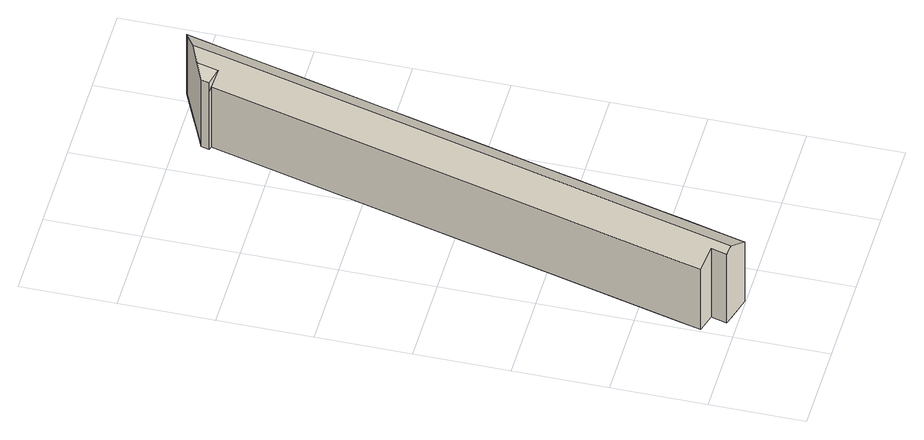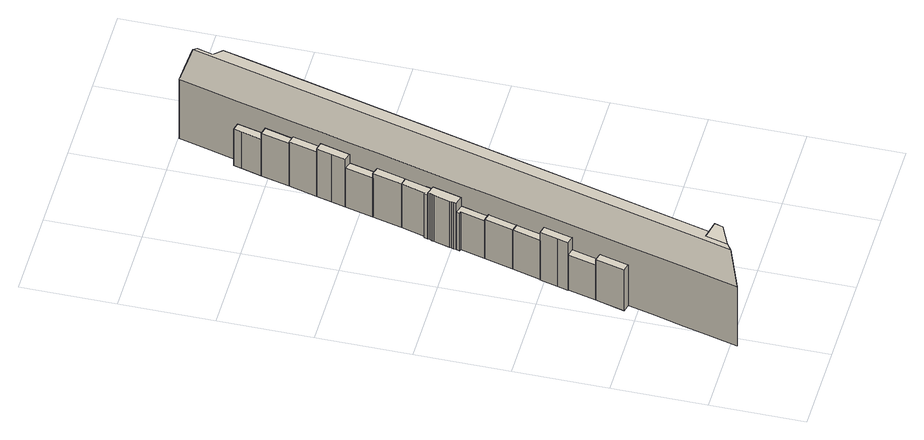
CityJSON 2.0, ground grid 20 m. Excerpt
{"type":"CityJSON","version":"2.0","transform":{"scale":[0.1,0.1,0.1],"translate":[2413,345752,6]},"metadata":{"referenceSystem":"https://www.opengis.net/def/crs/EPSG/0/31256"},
"CityObjects":{
"building1":{"type":"Building","attributes":{"name":"207428"},"children":["building1-1","building1-2","building1-3","building1-4","building1-5","building1-6","building1-7","building1-8","building1-9","building1-10","building1-11","building1-12","building1-13","building1-14","building1-15"]},
"building1-1":{"type":"BuildingPart","attributes":{"measuredHeight":9.88,"roofType":"FLACHDACH","HoeheDach":"16","NiedrigsteTraufeDesGebaeudes":"16","Blattnummer":"104091","HoeheGrund":"6"},"parents":["building1"],"geometry":[{"type":"Solid","lod":"2","boundaries":[[[[0,1,2,3,4]],[[5,6,7,8,9]],[[9,8,1,0]],[[8,7,2,1]],[[7,6,3,2]],[[6,5,4,3]],[[5,9,0,4]]]]}]},
"building1-2":{"type":"BuildingPart","attributes":{"measuredHeight":11.42,"roofType":"FLACHDACH","HoeheDach":"18","NiedrigsteTraufeDesGebaeudes":"18","Blattnummer":"104091","HoeheGrund":"6"},"parents":["building1"],"geometry":[{"type":"Solid","lod":"2","boundaries":[[[[10,11,12,0]],[[13,1,0,12]],[[11,10,14,15]],[[15,14,1,13]],[[14,10,0,1]],[[11,15,13,12]]]]}]},
"building1-3":{"type":"BuildingPart","attributes":{"measuredHeight":11.95,"roofType":"FLACHDACH","HoeheDach":"18","NiedrigsteTraufeDesGebaeudes":"18","Blattnummer":"104091","HoeheGrund":"6"},"parents":["building1"],"geometry":[{"type":"Solid","lod":"2","boundaries":[[[[13,12,16,17]],[[18,19,20,21]],[[21,20,12,13]],[[20,19,16,12]],[[19,18,17,16]],[[18,21,13,17]]]]}]},
"building1-4":{"type":"BuildingPart","attributes":{"measuredHeight":12.81,"roofType":"FLACHDACH","HoeheDach":"19","NiedrigsteTraufeDesGebaeudes":"19","Blattnummer":"104091","HoeheGrund":"6"},"parents":["building1"],"geometry":[{"type":"Solid","lod":"2","boundaries":[[[[22,23,24,25,26]],[[16,27,28,29,17]],[[16,26,25,27]],[[27,25,24,28]],[[28,24,23,29]],[[29,23,22,17]],[[17,22,26,16]]]]}]},
"building1-5":{"type":"BuildingPart","attributes":{"measuredHeight":10.5,"roofType":"FLACHDACH","HoeheDach":"17","NiedrigsteTraufeDesGebaeudes":"17","Blattnummer":"104091","HoeheGrund":"6"},"parents":["building1"],"geometry":[{"type":"Solid","lod":"2","boundaries":[[[[30,31,32,33]],[[27,34,35,28]],[[27,33,32,34]],[[34,32,31,35]],[[35,31,30,28]],[[28,30,33,27]]]]}]},
"building1-6":{"type":"BuildingPart","attributes":{"measuredHeight":11.79,"roofType":"FLACHDACH","HoeheDach":"18","NiedrigsteTraufeDesGebaeudes":"18","Blattnummer":"104091","HoeheGrund":"6"},"parents":["building1"],"geometry":[{"type":"Solid","lod":"2","boundaries":[[[[36,37,38,39]],[[34,40,41,35]],[[34,39,38,40]],[[40,38,37,41]],[[41,37,36,35]],[[35,36,39,34]]]]}]},
"building1-7":{"type":"BuildingPart","attributes":{"measuredHeight":19.32,"roofType":"SATTELDACH","HoeheDach":"26","NiedrigsteTraufeDesGebaeudes":"22","Blattnummer":"104091","HoeheGrund":"7"},"parents":["building1"],"geometry":[{"type":"Solid","lod":"2","boundaries":[[[[42,43,44,45]],[[46,47,48,49]],[[50,51,52,53]],[[54,55,43,42]],[[56,57,58,59,60,61,62,63,64,65,66,67,68,69,70,71,72,73,74,75,76,77,78,79,80,81]],[[46,49,52]],[[82,83,84,4,0,12,16,27,34,40,85,86,87,88,89,90,91,92,93,94,95,96,78,77,76,75,74,73,72,71,70,69,68,67,66,65,64,63,62,61,60,59,58,57]],[[95,94,93,92,91,90,89,88,87,86,85,40,34,27,16,12,0,4,84,83,82,97,98,54,42,45,99,100,50,53,101,102,103,96]],[[43,55,81,80,79,47,46,52,51,104,105,44]],[[44,105,104,51,50,100,99,45]],[[98,97,82,57,56,81,55,54]],[[48,47,79,78,96,103,102,101]],[[52,49,48,101,53]]]]}]},
"building1-8":{"type":"BuildingPart","attributes":{"measuredHeight":11.79,"roofType":"FLACHDACH","HoeheDach":"18","NiedrigsteTraufeDesGebaeudes":"18","Blattnummer":"104091","HoeheGrund":"6"},"parents":["building1"],"geometry":[{"type":"Solid","lod":"2","boundaries":[[[[37,106,107,108,109,38]],[[40,85,110,111,112,41]],[[40,38,109,85]],[[85,109,108,110]],[[110,108,107,111]],[[111,107,106,112]],[[112,106,37,41]],[[41,37,38,40]]]]}]},
"building1-9":{"type":"BuildingPart","attributes":{"measuredHeight":12.43,"roofType":"FLACHDACH","HoeheDach":"19","NiedrigsteTraufeDesGebaeudes":"19","Blattnummer":"104091","HoeheGrund":"6"},"parents":["building1"],"geometry":[{"type":"Solid","lod":"2","boundaries":[[[[113,114,115,116]],[[116,115,117,118]],[[119,120,121,122,123,117,115,114,124,125]],[[85,86,113,116,118,126,127,128,129,110]],[[85,125,124,86]],[[86,124,114,113]],[[118,117,123,126]],[[126,123,122,127]],[[127,122,121,128]],[[128,121,120,129]],[[129,120,119,110]],[[110,119,125,85]]]]}]},
"building1-10":{"type":"BuildingPart","attributes":{"measuredHeight":10.15,"roofType":"FLACHDACH","HoeheDach":"17","NiedrigsteTraufeDesGebaeudes":"17","Blattnummer":"104091","HoeheGrund":"6"},"parents":["building1"],"geometry":[{"type":"Solid","lod":"2","boundaries":[[[[87,130,131,132,113,86]],[[133,134,135,136,137,138]],[[138,137,130,87]],[[137,136,131,130]],[[136,135,132,131]],[[135,134,113,132]],[[134,133,86,113]],[[133,138,87,86]]]]}]},
"building1-11":{"type":"BuildingPart","attributes":{"measuredHeight":10.5,"roofType":"FLACHDACH","HoeheDach":"17","NiedrigsteTraufeDesGebaeudes":"17","Blattnummer":"104091","HoeheGrund":"6"},"parents":["building1"],"geometry":[{"type":"Solid","lod":"2","boundaries":[[[[139,140,141,142]],[[87,88,143,130]],[[87,142,141,88]],[[88,141,140,143]],[[143,140,139,130]],[[130,139,142,87]]]]}]},
"building1-12":{"type":"BuildingPart","attributes":{"measuredHeight":10.52,"roofType":"FLACHDACH","HoeheDach":"17","NiedrigsteTraufeDesGebaeudes":"17","Blattnummer":"104091","HoeheGrund":"6"},"parents":["building1"],"geometry":[{"type":"Solid","lod":"2","boundaries":[[[[140,144,145,141]],[[88,89,146,143]],[[88,141,145,89]],[[89,145,144,146]],[[146,144,140,143]],[[143,140,141,88]]]]}]},
"building1-13":{"type":"BuildingPart","attributes":{"measuredHeight":12.73,"roofType":"FLACHDACH","HoeheDach":"19","NiedrigsteTraufeDesGebaeudes":"19","Blattnummer":"104091","HoeheGrund":"6"},"parents":["building1"],"geometry":[{"type":"Solid","lod":"2","boundaries":[[[[147,148,149,150]],[[150,149,151,152]],[[152,151,153,154]],[[154,153,155,156]],[[153,151,149,148,155]],[[156,147,150,152,154]],[[156,155,148,147]]]]}]},
"building1-14":{"type":"BuildingPart","attributes":{"measuredHeight":9.6,"roofType":"FLACHDACH","HoeheDach":"16","NiedrigsteTraufeDesGebaeudes":"16","Blattnummer":"104091","HoeheGrund":"6"},"parents":["building1"],"geometry":[{"type":"Solid","lod":"2","boundaries":[[[[90,91,157,158]],[[159,160,161,162]],[[162,161,91,90]],[[161,160,157,91]],[[160,159,158,157]],[[159,162,90,158]]]]}]},
"building1-15":{"type":"BuildingPart","attributes":{"measuredHeight":11.03,"roofType":"FLACHDACH","HoeheDach":"18","NiedrigsteTraufeDesGebaeudes":"18","Blattnummer":"104091","HoeheGrund":"6"},"parents":["building1"],"geometry":[{"type":"Solid","lod":"2","boundaries":[[[[157,91,92,163]],[[164,165,166,167]],[[167,166,91,157]],[[166,165,92,91]],[[165,164,163,92]],[[164,167,157,163]]]]}]}
},
"vertices":[
[156,190,5],[173,186,5],[161,143,5],[157,126,5],[141,130,5],[141,130,103],[157,126,103],[161,143,103],[173,186,103],[156,190,103],
[156,190,119],[172,250,119],[172,250,5],[188,246,5],[173,186,119],[188,246,119],
[187,310,5],[204,306,5],[204,306,124],[187,310,124],[172,250,124],[188,246,124],
[204,306,133],[212,339,133],[220,368,133],[204,373,133],[187,310,133],[204,373,5],[220,368,5],[212,339,5],
[220,368,110],[235,428,110],[219,433,110],[204,373,110],[219,433,5],[235,428,5],
[235,428,123],[251,490,123],[235,494,123],[219,433,123],[235,494,5],[251,490,5],
[47,56,5],[47,56,189],[7,67,166],[7,67,5],[315,1124,184],[327,1170,184],[281,1150,184],[276,1132,184],[284,1130,5],[284,1130,166],[276,1132,161],[276,1132,5],[38,22,5],[38,22,189],[87,8,178],[107,3,164],[109,9,164],[125,70,164],[141,130,164],[156,190,164],[172,250,164],[187,310,164],[204,373,164],[219,433,164],[235,494,164],[251,554,164],[267,615,164],[282,675,164],[298,736,164],[313,795,164],[329,856,164],[345,917,164],[361,978,164],[376,1037,164],[392,1099,164],[408,1159,164],[422,1214,164],[358,1185,199],[341,1119,199],[54,17,199],[107,3,5],[109,9,5],[125,70,5],[251,554,5],[267,615,5],[282,675,5],[298,736,5],[313,795,5],[329,856,5],[345,917,5],[361,978,5],[376,1037,5],[392,1099,5],[408,1159,5],[422,1214,5],[87,8,5],[54,17,5],[13,91,5],[18,109,5],[281,1150,5],[327,1170,5],[358,1185,5],[18,109,166],[13,91,166],
[265,541,123],[268,540,123],[270,548,123],[251,554,123],[270,548,5],[268,540,5],[265,541,5],
[286,610,5],[286,610,129],[285,605,129],[285,605,5],[284,600,129],[284,600,5],[270,548,129],[271,553,129],[273,558,129],[274,562,129],[283,596,129],[267,615,129],[251,554,129],[283,596,5],[274,562,5],[273,558,5],[271,553,5],
[298,671,5],[284,619,5],[288,618,5],[267,615,106],[286,610,106],[288,618,106],[284,619,106],[298,671,106],[282,675,106],
[298,671,110],[314,732,110],[298,736,110],[282,675,110],[314,732,5],
[330,791,110],[313,795,110],[330,791,5],
[329,856,4],[329,856,132],[346,852,132],[346,852,4],[340,829,132],[340,829,4],[330,791,132],[330,791,4],[313,795,132],[313,795,4],
[361,912,5],[346,852,5],[346,852,100],[361,912,100],[345,917,100],[329,856,100],
[377,974,5],[377,974,115],[361,978,115],[345,917,115],[361,912,115]
]}
